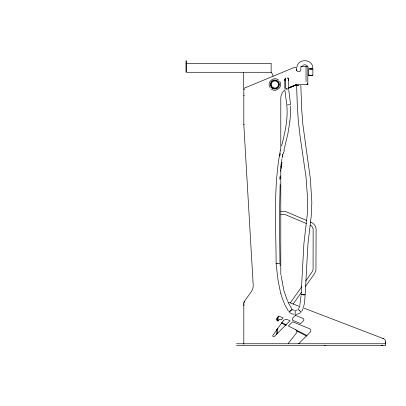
<?xml version="1.0" encoding="UTF-8"?>
<svg xmlns="http://www.w3.org/2000/svg" width="406" height="406" viewBox="0 0 406 406"><rect width="100%" height="100%" fill="white"/><g stroke="black" fill="none" stroke-linecap="round" stroke-linejoin="round"><path stroke-width="0.61" d="M308.672 75.247L308.702 68.949L312.904 68.949L312.864 75.288L308.672 75.247L310.235 75.217M284.89 80.144L285.108 78.678L285.738 77.988L285.438 78.231M288.676 80.144L288.458 78.678L287.737 77.932M280.14 184.578L279.429 217.915L279.983 263.626L276.105 263.626C276.029 226.04 273.233 187.866 280.297 150.748M301.064 295.553L299.821 305.5M305.104 295.786L304.53 302.46L303.627 306.911M279.998 178.264L280.15 175.839M279.932 179.335L280.044 177.513M285.21 79.429L285.205 88.224M280.505 171.22L280.622 169.911M300.308 85.828L300.851 85.828L301.699 109.341L302.856 124.419L310.336 178.503L311.838 202.092L311.412 214.459L307.941 244.077L305.15 294.949L301.125 294.583L303.886 243.818L307.433 213.16L307.692 200.016L305.997 176.854L300.125 136.573L298.324 121.1L297.304 105.433L296.634 85.717L298.628 85.468L296.684 85.671L297.05 85.798M280.719 168.876L280.988 166.196M281.196 168.942L281.977 162.014M280.881 167.211L281.505 161.923L281.074 165.409M289.904 121.343L287.859 133.965L283.875 150.327M284.941 79.114L284.89 79.794M281.607 161.197L281.906 159.198M243.813 344.237L243.813 303.277L244.442 301.313L251.253 291.767A10.566 10.566 0 0 0 253.197 285.012L243.813 124.693L243.813 89.396A1.563 1.563 0 0 1 244.777 87.95L294.477 67.366A1.563 1.563 0 0 1 296.639 68.812L296.619 70.715M282.063 158.254L282.221 157.34M282.464 156.036L282.307 156.873L282.551 155.615M279.871 155.285L280.049 154.397L279.693 156.148M282.804 154.422L282.637 155.188L282.896 154.031M280.231 153.6L280.323 153.194M296.837 67.36C297.862 58.007 312.696 58.748 312.874 68.142M283.459 153.717L283.819 152.311M281.571 146.013C284.982 132.6 288.265 118.725 286.743 104.794L290.508 104.784M280.313 150.687L280.729 149.164M283.87 152.118L284.312 150.524M299.334 307.048L298.623 308.636M303.023 308.727L301.881 311.077M288.433 80.53L288.63 79.114M290.331 302.942L301.836 286.534M305.789 280.891L312.265 271.66L313.087 269.609L313.143 229.639C313.148 227.73 311.94 225.903 310.184 225.163M293.112 304.124L301.384 292.33M305.337 286.692L314.686 273.36L315.939 270.452L316.101 229.639C316.167 226.106 313.554 222.97 310.23 221.97M285.393 78.82L285.621 78.5M299.065 343.334L299.065 343.755L299.065 343.334L310.23 332.164A2.111 2.111 0 0 0 309.539 328.718L292.63 321.775L288.407 325.993L306.987 335.534M289.133 311.991L292.168 309.352M300.628 312.605L298.374 313.899L295.735 314.351M289.052 311.935L292.224 309.428M302.612 65.407L304.855 64.681L307.19 65.589M297.365 309.951L295.944 310.291M289.574 87.336L295.817 84.752M288.478 88.021L296.639 84.641L307.834 84.641L307.834 66.472L300.861 66.472L300.861 69.639A2.111 2.111 0 0 1 298.75 71.755A2.111 2.111 0 0 1 296.639 69.639M288.179 88.198L296.121 84.91A0.802 0.802 0 0 0 296.481 84.615M288.605 88.198L296.542 84.91A0.802 0.802 0 0 0 296.847 84.687M284.936 89.026L288.24 89.021M309.144 68.949L312.787 68.929M312.087 68.969L310.011 68.964M277.085 263.626L276.755 263.626M186.623 63.326L271.142 63.326L271.142 72.283M307.271 83.585L307.834 83.585M243.813 89.396L244.448 89.396M243.813 95.745L244.448 95.745M243.813 124.693L244.448 124.693M280.713 211.247L285.946 211.683L306.911 220.565M280.713 214.206L284.819 214.424L306.307 223.518M236.546 343.755L385.7 343.755M236.546 345.45L385.7 345.45L385.7 341.959M310.671 75.222L308.981 75.272M312.031 75.242L312.661 75.277L309.149 75.277M312.432 75.247L312.864 75.288M301.115 294.654L305.155 294.878M294.396 310.291L292.782 309.844M294.091 314.32L291.716 313.808L289.717 312.605M325.257 345.425L324.546 345.252M287.57 301.841L299.993 306.611M302.952 307.748L383.416 338.634M281.896 322.658L286.357 324.947M281.048 322.937L286.068 325.51M296.664 330.946L306.697 336.097M278.623 80.134C274.334 76.018 266.874 81.611 269.625 86.879M271.127 88.884C275.415 92.999 282.87 87.407 280.12 82.139M287.834 77.988L288.128 78.231M298.177 309.352L301.227 312.006L301.024 311.828M299.481 310.488L299.77 310.737M287.824 78.378L288.118 78.718M270.173 87.838L269.929 87.457M291.65 308.661L288.28 302.754M288.367 311.021L284.941 305.018L281.805 296.974M279.617 81.246L279.861 81.626M287.489 300.973L283.987 290.838L282.302 282.414M285.139 80.53L284.895 79.419L284.89 88.254M273.182 76.186L271.563 72.283L186.623 72.283L186.623 60.829M282.556 281.668L282.688 282.074M280.673 293.31L278.044 280.307L276.11 263.626M308.509 67.69L308.611 68.106M282.155 281.541L281.282 275.73M286.666 104.048L285.012 90.827M290.508 104.235L288.732 89.721M280.049 264.428L280.145 265.62M288.676 79.794L288.676 79.419L288.676 87.32M306.992 66.472L306.992 66.782M306.992 84.331L306.992 84.641M306.043 66.472L306.043 81.616M295.172 310.311L295.172 314.351M288.29 343.755L288.29 343.334L296.487 332.971A2.111 2.111 0 0 0 295.791 329.784M286.783 88.188L286.783 89.021M280.79 148.911L280.79 98.267A10.566 10.566 0 0 1 284.707 90.056M280.79 169.17L280.79 274.887M278.044 316.315L278.044 320.116A0.929 0.929 0 0 0 278.546 320.943M277.41 317.583L277.41 320.116A1.563 1.563 0 0 0 277.811 321.161M277.41 328.545L277.41 333.686M276.755 318.4L276.755 320.304M276.755 329.175L276.755 334.371M243.656 72.283L243.656 88.417M185.989 60.829L185.989 72.243M296.619 84.169A0.802 0.802 0 0 1 296.583 84.397M290.29 106.098A78.246 78.246 0 0 1 289.838 121.333M382.833 345.45A3.563 3.563 0 0 1 381.447 345.45M382.833 338.467A3.563 3.563 0 0 1 385.629 342.654M243.813 303.277A3.38 3.38 0 0 1 244.442 301.313M301.617 66.792A0.848 0.848 0 0 1 302.282 66.472M281.835 296.558A10.566 10.566 0 0 1 280.861 293.218M243.823 305.205L243.96 304.865L243.823 305.205M278.831 316.112L277.227 318.355A1.477 1.477 0 0 0 277.755 320.532L278.206 320.76L278.826 319.898A1.477 1.477 0 0 1 280.592 319.39L281.591 319.801L282.997 317.822L278.831 316.112M283.083 321.029L272.893 335.305A0.919 0.919 0 0 0 273.045 336.544A0.919 0.919 0 0 0 274.289 336.488L290.057 320.72L287.621 319.72A3.801 3.801 0 0 0 283.083 321.029M295.446 315.335L292.66 318.116A1.477 1.477 0 0 0 293.142 320.532L300.653 323.612L303.434 320.826A1.477 1.477 0 0 0 302.952 318.416L295.446 315.335M272.538 88.341A4.491 4.491 0 0 0 279.364 84.615A4.491 4.491 0 0 0 272.725 80.566A4.491 4.491 0 0 0 272.538 88.341M272.599 87.945A4.121 4.121 0 0 0 278.988 84.763A4.121 4.121 0 0 0 273.035 80.819A4.121 4.121 0 0 0 272.599 87.945M272.949 87.544A3.593 3.593 0 0 0 278.465 84.661A3.593 3.593 0 0 0 273.208 81.327A3.593 3.593 0 0 0 272.949 87.544"/></g></svg>
